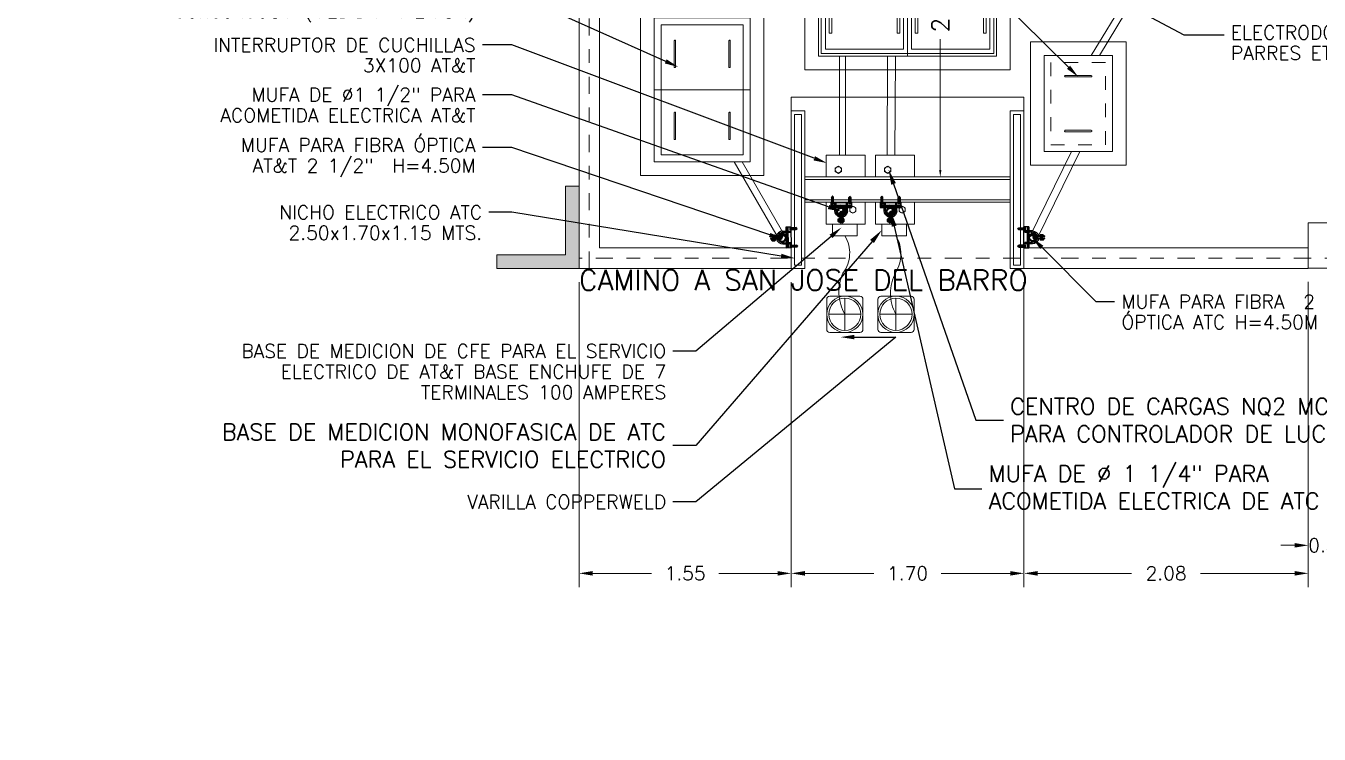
# Model space of a CAD drawing. Header units: millimetres. Extents: x 37 to 259, y 69 to 300.
# Drawn here: x 107.58 to 117.03, y 91.52 to 96.69 of the extents above; entities that cross this region are included whole.
import ezdxf
from ezdxf import colors
from ezdxf.entities.mleader import LeaderData, LeaderLine
from ezdxf.math import Vec2, Vec3

# ---------------------------------------------------------------- set-up
doc = ezdxf.new("R2010")
doc.units = ezdxf.units.MM
for name, pattern in [('DASHDOT', [1, 0.5, -0.25, 0, -0.25]), ('DASHED2', [0.375, 0.25, -0.125]), ('OCULTA1', [0.15, 0.1, -0.05])]:
    doc.linetypes.add(name, pattern=pattern)
doc.layers.get('0').update_dxf_attribs({"lineweight": 0})
doc.layers.get('Defpoints').update_dxf_attribs({"lineweight": 0})
for name, color, linetype, lineweight in [('1', 8, 'Continuous', 0), ('5', 5, 'Continuous', 0), ('8', 8, 'Continuous', 0), ('9', 96, 'Continuous', 0), ('EQUIPOS_nuevo', 170, 'Continuous', 0)]:
    doc.layers.add(name, color=color, linetype=linetype, lineweight=lineweight)
doc.styles.add('ROMANS', font='romans.shx')
doc.styles.add('TEXTOS', font='romans.shx')
doc.dimstyles.new('Cota m', dxfattribs={"dimtxt": 0.2, "dimasz": 0.2, "dimexe": 0.1, "dimexo": 0.1, "dimgap": 0.1, "dimtad": 0, "dimzin": 0, "dimdsep": 46, "dimtxsty": 'TEXTOS', "dimcen": 0.2, "dimclrd": 256, "dimclre": 256, "dimclrt": 256, "dimazin": 0, "dimtfac": 1, "dimtix": 1, "dimtofl": 0, "dimtmove": 0, "dimatfit": 3, "dimfxl": 1, "dimtolj": 1, "dimtzin": 0, "dimlwd": -1, "dimlwe": -1, "dimarcsym": 0})

# ---------------------------------------------------------------- blocks, each defined once
blk = doc.blocks.new('A$C340204DE')
at = {"lineweight": -3}
for points in [[(0.0634, 0.095), (0.0713, 0.0935), (0.0618, 0.0935)], [(0.0634, 0.095), (0.0729, 0.095), (0.0713, 0.0935)], [(0.065, 0.1473), (0.0681, 0.1141), (0.065, 0.1141)], [(0.065, 0.1473), (0.0681, 0.1473), (0.0681, 0.1141)], [(0.0713, 0.0966), (0.0871, 0.095), (0.0681, 0.095)], [(0.0729, 0.0982), (0.084, 0.0966), (0.0713, 0.0966)], [(0.0713, 0.0966), (0.084, 0.0966), (0.0871, 0.095)], [(0.0729, 0.0982), (0.0808, 0.0982), (0.084, 0.0966)], [(0.084, 0.095), (0.095, 0.0919), (0.0871, 0.0919)], [(0.084, 0.095), (0.0919, 0.095), (0.095, 0.0919)], [(0, 0.0016), (0.0253, 0), (0, 0)], [(0, 0.0016), (0.0253, 0.0016), (0.0253, 0)], [(0.0507, 0.0792), (0.0507, 0.076), (0.0475, 0.076)], [(0.0475, 0.076), (0.0507, 0.0745), (0.0475, 0.0745)], [(0.0475, 0.076), (0.0507, 0.076), (0.0507, 0.0745)], [(0.0475, 0.0745), (0.0507, 0.0697), (0.0475, 0.0697)], [(0.0475, 0.0745), (0.0507, 0.0745), (0.0507, 0.0697)], [(0.0475, 0.0697), (0.0507, 0.065), (0.0475, 0.065)], [(0.0475, 0.0697), (0.0507, 0.0697), (0.0507, 0.065)], [(0.0475, 0.065), (0.0507, 0.0602), (0.0475, 0.0602)], [(0.0475, 0.065), (0.0507, 0.065), (0.0507, 0.0602)], [(0.0475, 0.0602), (0.0507, 0.0586), (0.0475, 0.0586)], [(0.0475, 0.0602), (0.0507, 0.0602), (0.0507, 0.0586)], [(0.0475, 0.0586), (0.0523, 0.0554), (0.0507, 0.0554)], [(0.0475, 0.0586), (0.0507, 0.0586), (0.0523, 0.0554)], [(0.0523, 0.084), (0.0539, 0.0824), (0.0507, 0.0824)], [(0.0507, 0.0824), (0.0523, 0.0792), (0.0507, 0.0792)], [(0.0507, 0.0824), (0.0539, 0.0824), (0.0523, 0.0792)], [(0.0507, 0.0792), (0.0523, 0.0792), (0.0507, 0.076)], [(0.0507, 0.0554), (0.0539, 0.0539), (0.0507, 0.0539)], [(0.0507, 0.0554), (0.0523, 0.0554), (0.0539, 0.0539)], [(0.0507, 0.0539), (0.0554, 0.0507), (0.0523, 0.0507)], [(0.0507, 0.0539), (0.0539, 0.0539), (0.0554, 0.0507)], [(0.0539, 0.0855), (0.0554, 0.084), (0.0523, 0.084)], [(0.0523, 0.084), (0.0554, 0.084), (0.0539, 0.0824)], [(0.0523, 0.0507), (0.057, 0.0491), (0.0539, 0.0491)], [(0.0523, 0.0507), (0.0554, 0.0507), (0.057, 0.0491)], [(0.0554, 0.0871), (0.057, 0.0855), (0.0539, 0.0855)], [(0.0539, 0.0855), (0.057, 0.0855), (0.0554, 0.084)], [(0.0539, 0.0491), (0.0586, 0.0459), (0.0554, 0.0459)], [(0.0539, 0.0491), (0.057, 0.0491), (0.0586, 0.0459)], [(0.057, 0.0903), (0.0586, 0.0871), (0.0554, 0.0871)], [(0.0554, 0.0871), (0.0586, 0.0871), (0.057, 0.0855)], [(0.0554, 0.0459), (0.0634, 0.0444), (0.057, 0.0444)], [(0.0554, 0.0459), (0.0586, 0.0459), (0.0634, 0.0444)], [(0.057, 0.0903), (0.0634, 0.0903), (0.0586, 0.0871)], [(0.0618, 0.0935), (0.0634, 0.0903), (0.0586, 0.0903)], [(0.0586, 0.0444), (0.0681, 0.0412), (0.0618, 0.0412)], [(0.0586, 0.0444), (0.0634, 0.0444), (0.0681, 0.0412)], [(0.0618, 0.0935), (0.0681, 0.0935), (0.0634, 0.0903)], [(0.0634, 0.0412), (0.0903, 0.0396), (0.065, 0.0396)], [(0.0634, 0.0412), (0.0903, 0.0412), (0.0903, 0.0396)], [(0.065, 0.0396), (0.0871, 0.038), (0.0681, 0.038)], [(0.065, 0.0396), (0.0903, 0.0396), (0.0871, 0.038)], [(0.0871, 0.0428), (0.0919, 0.0412), (0.084, 0.0412)], [(0.0871, 0.0428), (0.095, 0.0428), (0.0919, 0.0412)], [(0.0887, 0.0919), (0.0966, 0.0903), (0.0919, 0.0903)], [(0.0887, 0.0919), (0.095, 0.0919), (0.0966, 0.0903)], [(0.0919, 0.0459), (0.095, 0.0428), (0.0887, 0.0428)], [(0.0919, 0.0903), (0.0998, 0.0887), (0.095, 0.0887)], [(0.0919, 0.0903), (0.0966, 0.0903), (0.0998, 0.0887)], [(0.0919, 0.0459), (0.0966, 0.0459), (0.095, 0.0428)], [(0.095, 0.0887), (0.0998, 0.0855), (0.0966, 0.0855)], [(0.095, 0.0887), (0.0998, 0.0887), (0.0998, 0.0855)], [(0.0966, 0.0491), (0.0998, 0.0459), (0.095, 0.0459)], [(0.0966, 0.0855), (0.103, 0.084), (0.0982, 0.084)], [(0.0966, 0.0855), (0.0998, 0.0855), (0.103, 0.084)], [(0.0982, 0.0507), (0.0998, 0.0491), (0.0966, 0.0491)], [(0.0966, 0.0491), (0.0998, 0.0491), (0.0998, 0.0459)], [(0.0982, 0.084), (0.1046, 0.0824), (0.0998, 0.0824)], [(0.0982, 0.084), (0.103, 0.084), (0.1046, 0.0824)], [(0.0998, 0.0539), (0.103, 0.0507), (0.0982, 0.0507)], [(0.0982, 0.0507), (0.103, 0.0507), (0.0998, 0.0491)], [(0.0998, 0.0824), (0.1046, 0.0776), (0.1014, 0.0776)], [(0.0998, 0.0824), (0.1046, 0.0824), (0.1046, 0.0776)], [(0.1014, 0.057), (0.1046, 0.0539), (0.0998, 0.0539)], [(0.0998, 0.0539), (0.1046, 0.0539), (0.103, 0.0507)], [(0.1014, 0.057), (0.1046, 0.057), (0.1046, 0.0539)], [(0.103, 0.0776), (0.1077, 0.0729), (0.1046, 0.0729)], [(0.103, 0.0776), (0.1046, 0.0776), (0.1077, 0.0729)], [(0.1046, 0.0618), (0.1046, 0.057), (0.103, 0.057)], [(0.1046, 0.0729), (0.1077, 0.0665), (0.1046, 0.0665)], [(0.1046, 0.0729), (0.1077, 0.0729), (0.1077, 0.0665)], [(0.1046, 0.0665), (0.1077, 0.0618), (0.1046, 0.0618)], [(0.1046, 0.0665), (0.1077, 0.0665), (0.1077, 0.0618)], [(0.1046, 0.0618), (0.1077, 0.0618), (0.1046, 0.057)], [(0.1267, 0.0016), (0.1537, 0), (0.1267, 0)], [(0.1267, 0.0016), (0.1537, 0.0016), (0.1537, 0)]]:
    blk.add_hatch(color=256, dxfattribs=at).paths.add_polyline_path(points)
for p, q in [((0.0713, 0.1521), (0.0681, 0.1521)), ((0.0871, 0.1521), (0.0824, 0.1521))]:
    blk.add_line(p, q)
for points in [[(0.0681, 0.1077), (0.0539, 0.103), (0.0412, 0.0919), (0.0333, 0.0776), (0.0301, 0.0618)], [(0.0713, 0.0982), (0.0586, 0.095), (0.0491, 0.0855), (0.0428, 0.0745), (0.0396, 0.0618)], [(0.1077, 0.0665), (0.1046, 0.0792), (0.0982, 0.0887), (0.0887, 0.095), (0.0776, 0.0982), (0.065, 0.095), (0.0554, 0.0887), (0.0491, 0.0792), (0.0475, 0.0665), (0.0491, 0.0554), (0.0554, 0.0459), (0.065, 0.0396), (0.0776, 0.038), (0.0887, 0.0396), (0.0982, 0.0459), (0.1046, 0.0554), (0.1077, 0.0665)], [(0.1046, 0.0665), (0.103, 0.0776), (0.0966, 0.0855), (0.0871, 0.0919), (0.0776, 0.095), (0.0665, 0.0919), (0.0586, 0.0855), (0.0523, 0.0776), (0.0507, 0.0665), (0.0523, 0.057), (0.0586, 0.0491), (0.0665, 0.0412), (0.0776, 0.0412), (0.0871, 0.0412), (0.0966, 0.0491), (0.103, 0.057), (0.1046, 0.0665)], [(0.057, 0.1426), (0.0554, 0.1394), (0.057, 0.1362)], [(0.0554, 0.1394), (0.0554, 0.122)], [(0.065, 0.1251), (0.057, 0.1251), (0.0554, 0.122), (0.057, 0.1188)], [(0.057, 0.1426), (0.065, 0.1426)], [(0.057, 0.1362), (0.065, 0.1362)], [(0.057, 0.1362), (0.057, 0.1251)], [(0.065, 0.1188), (0.057, 0.1188)], [(0.0681, 0.1141), (0.0681, 0.1473), (0.065, 0.1473), (0.065, 0.1141), (0.0681, 0.1141)], [(0.065, 0.1426), (0.065, 0.1188)], [(0.0681, 0.1077), (0.0681, 0.1521)], [(0.0713, 0.0982), (0.0713, 0.1521)], [(0.0713, 0.1362), (0.0824, 0.1362)], [(0.0713, 0.1315), (0.076, 0.1362)], [(0.0713, 0.1299), (0.0792, 0.1362)], [(0.0713, 0.1267), (0.0824, 0.1362)], [(0.0713, 0.1236), (0.0824, 0.1347)], [(0.0713, 0.1236), (0.0713, 0.1251)], [(0.0713, 0.1236), (0.0824, 0.1236)], [(0.076, 0.1331), (0.076, 0.1347)], [(0.076, 0.1236), (0.0824, 0.1315)], [(0.0776, 0.1236), (0.0824, 0.1283)], [(0.0792, 0.1188), (0.0792, 0.1204)], [(0.1141, 0.0618), (0.1125, 0.0729), (0.1077, 0.0824), (0.1014, 0.0903), (0.0919, 0.0966), (0.0824, 0.0982), (0.0824, 0.1521)], [(0.0871, 0.1077), (0.0871, 0.1521)], [(0.0871, 0.1141), (0.0871, 0.1473), (0.0871, 0.1473), (0.0871, 0.1141), (0.0871, 0.1141)], [(0.1236, 0.0618), (0.1204, 0.0776), (0.1125, 0.0919), (0.1014, 0.103), (0.0871, 0.1077)], [(0.0887, 0.1188), (0.0887, 0.1426), (0.0966, 0.1426)], [(0.0966, 0.1251), (0.0966, 0.1362), (0.0887, 0.1362)], [(0.0966, 0.1251), (0.0887, 0.1251)], [(0.0966, 0.1188), (0.0887, 0.1188)], [(0.0966, 0.1362), (0.0966, 0.1394), (0.0966, 0.1426)], [(0.0966, 0.1394), (0.0966, 0.122), (0.0966, 0.1188)], [(0.0966, 0.122), (0.0966, 0.1251)], [(0, 0.0364), (0.1537, 0.0364)], [(0, 0), (0, 0.0364)], [(0.1537, 0.0349), (0, 0.0349)], [(0.1537, 0.0253), (0, 0.0253)], [(0.1537, 0.0238), (0, 0.0238)], [(0.0253, 0), (0.0253, 0.0016), (0, 0.0016), (0, 0), (0.0253, 0)], [(0, 0), (0.1537, 0)], [(0.0063, 0.0095), (0.0032, 0.0095), (0.0032, 0.0032)], [(0.0222, 0.0032), (0.0032, 0.0032)], [(0.019, 0.0095), (0.0063, 0.0095), (0.0079, 0.0095)], [(0.0063, -0.0364), (0.0063, 0), (0.0079, 0)], [(0.0079, 0.0095), (0.0174, 0.0095), (0.0174, 0.0032)], [(0.0079, 0.0095), (0.0079, 0.0032)], [(0.0079, 0), (0.0079, -0.0333), (0.0095, -0.0364), (0.0127, -0.038), (0.0158, -0.0364), (0.0174, -0.0333), (0.0174, 0)], [(0.0079, 0), (0.0174, -0.0095)], [(0.0095, 0), (0.0174, -0.0079)], [(0.0127, 0), (0.0174, -0.0032)], [(0.0143, 0), (0.0174, -0.0016)], [(0.0222, 0.0095), (0.019, 0.0095), (0.0174, 0.0095)], [(0.0174, 0), (0.019, 0), (0.019, -0.0364)], [(0.0222, 0.0032), (0.0222, 0.0095)], [(0.0301, 0.0618), (0.0301, 0.0364)], [(0.0301, 0.0364), (0.0301, 0.0079), (0.0396, 0.0079)], [(0.0301, 0.0333), (0.0396, 0.0253)], [(0.0396, 0.0333), (0.0301, 0.0333)], [(0.0301, 0.0317), (0.038, 0.0253)], [(0.0301, 0.0285), (0.0349, 0.0253)], [(0.0301, 0.0269), (0.0333, 0.0253)], [(0.0301, 0.0222), (0.0396, 0.0127)], [(0.0301, 0.0206), (0.0396, 0.0111)], [(0.0301, 0.0174), (0.0396, 0.0095)], [(0.0301, 0.0158), (0.0396, 0.0079)], [(0.0301, 0.0127), (0.0364, 0.0079)], [(0.0301, 0.0127), (0.0349, 0.0079)], [(0.0301, 0.0095), (0.0317, 0.0079)], [(0.0317, 0.0238), (0.0396, 0.0143)], [(0.0333, 0.0333), (0.0396, 0.0253)], [(0.0349, 0.0333), (0.0396, 0.0285)], [(0.0349, 0.0238), (0.0396, 0.019)], [(0.0349, 0.0238), (0.0396, 0.0174)], [(0.0364, 0.0333), (0.0396, 0.0301)], [(0.038, 0.0238), (0.0396, 0.0206)], [(0.0396, 0.0618), (0.0396, 0.0364)], [(0.0396, 0.0364), (0.0396, 0.0079)], [(0.0396, 0.0238), (0.0396, 0.0253)], [(0.103, 0.0665), (0.0998, 0.0776), (0.095, 0.0855), (0.0871, 0.0903), (0.0776, 0.0935), (0.0681, 0.0903), (0.0586, 0.0855), (0.0539, 0.0776), (0.0507, 0.0665), (0.0539, 0.057), (0.0586, 0.0491), (0.0681, 0.0444), (0.0776, 0.0412), (0.0871, 0.0444), (0.095, 0.0491), (0.0998, 0.057), (0.103, 0.0665)], [(0.103, 0.0665), (0.0998, 0.0776), (0.095, 0.0855), (0.0871, 0.0903), (0.0776, 0.0935), (0.0681, 0.0903), (0.0586, 0.0855), (0.0539, 0.0776), (0.0507, 0.0665), (0.0539, 0.057), (0.0586, 0.0491), (0.0681, 0.0444), (0.0776, 0.0412), (0.0871, 0.0444), (0.095, 0.0491), (0.0998, 0.057), (0.103, 0.0665)], [(0.0554, 0.084), (0.0554, 0.0855)], [(0.0776, 0.0935), (0.0713, 0.0903), (0.0665, 0.0855), (0.0634, 0.0808), (0.0665, 0.0745), (0.0713, 0.0697), (0.0776, 0.0665)], [(0.0634, 0.0792), (0.0776, 0.0935)], [(0.065, 0.0776), (0.0792, 0.0935)], [(0.065, 0.0824), (0.076, 0.0935)], [(0.065, 0.0745), (0.084, 0.0919)], [(0.065, 0.076), (0.0808, 0.0919)], [(0.065, 0.084), (0.0729, 0.0919)], [(0.0665, 0.0745), (0.084, 0.0919)], [(0.0681, 0.0697), (0.0887, 0.0903)], [(0.0681, 0.0713), (0.0871, 0.0903)], [(0.0681, 0.0729), (0.0855, 0.0903)], [(0.0697, 0.0697), (0.0903, 0.0903)], [(0.0713, 0.0697), (0.0919, 0.0887)], [(0.0729, 0.0681), (0.0919, 0.0871)], [(0.0745, 0.0681), (0.0935, 0.0855)], [(0.076, 0.0665), (0.095, 0.0855)], [(0.0776, 0.0665), (0.0966, 0.0855)], [(0.0776, 0.0412), (0.084, 0.0444), (0.0871, 0.0491), (0.0903, 0.0539), (0.0871, 0.0618), (0.084, 0.0665), (0.0776, 0.0665)], [(0.0792, 0.0665), (0.0966, 0.084)], [(0.0792, 0.0412), (0.0792, 0.0428)], [(0.0808, 0.0665), (0.0966, 0.0824)], [(0.0808, 0.0412), (0.0808, 0.0428)], [(0.084, 0.0665), (0.0982, 0.0824)], [(0.084, 0.0665), (0.0998, 0.0808)], [(0.084, 0.0428), (0.1014, 0.0618)], [(0.0855, 0.065), (0.0998, 0.0792)], [(0.0871, 0.0634), (0.0998, 0.0776)], [(0.0871, 0.0618), (0.0998, 0.076)], [(0.0871, 0.0618), (0.1014, 0.0745)], [(0.0871, 0.0444), (0.0998, 0.057)], [(0.0887, 0.0602), (0.1014, 0.0745)], [(0.0887, 0.0586), (0.103, 0.0713)], [(0.0887, 0.0507), (0.103, 0.0634)], [(0.0903, 0.057), (0.103, 0.0697)], [(0.0903, 0.0554), (0.103, 0.0681)], [(0.0903, 0.0539), (0.103, 0.0665)], [(0.0903, 0.0459), (0.0998, 0.0539)], [(0.0919, 0.0903), (0.0919, 0.0919)], [(0.0998, 0.0871), (0.0998, 0.0887)], [(0.0998, 0.084), (0.0998, 0.0855)], [(0.1141, 0.0618), (0.1141, 0.0364)], [(0.1236, 0.0079), (0.1141, 0.0079), (0.1141, 0.0364)], [(0.1141, 0.0333), (0.1236, 0.0253)], [(0.1236, 0.0333), (0.1141, 0.0333)], [(0.1141, 0.0317), (0.1204, 0.0253)], [(0.1141, 0.0285), (0.1188, 0.0253)], [(0.1141, 0.0269), (0.1156, 0.0253)], [(0.1141, 0.0238), (0.1236, 0.0127)], [(0.1141, 0.0206), (0.1236, 0.0111)], [(0.1141, 0.019), (0.1236, 0.0095)], [(0.1141, 0.0174), (0.122, 0.0079)], [(0.1141, 0.0143), (0.1204, 0.0079)], [(0.1141, 0.0127), (0.1188, 0.0079)], [(0.1141, 0.0095), (0.1156, 0.0079)], [(0.1141, 0.0079), (0.1141, 0.0095)], [(0.1156, 0.0333), (0.1236, 0.0253)], [(0.1156, 0.0238), (0.1236, 0.0158)], [(0.1172, 0.0238), (0.1236, 0.0174)], [(0.1188, 0.0333), (0.1236, 0.0285)], [(0.1204, 0.0333), (0.1236, 0.0301)], [(0.1204, 0.0238), (0.1236, 0.0206)], [(0.122, 0.0238), (0.1236, 0.0222)], [(0.1236, 0.0618), (0.1236, 0.0364)], [(0.1236, 0.0364), (0.1236, 0.0079)], [(0.1537, 0), (0.1537, 0.0016), (0.1267, 0.0016), (0.1267, 0), (0.1537, 0)], [(0.1442, 0.0095), (0.1362, 0.0095), (0.1331, 0.0095), (0.1315, 0.0095)], [(0.1315, 0.0032), (0.1315, 0.0095)], [(0.1489, 0.0032), (0.1315, 0.0032)], [(0.1473, 0.0095), (0.1331, 0.0095)], [(0.1362, 0), (0.1331, 0), (0.1331, -0.0364), (0.1362, -0.0412), (0.1394, -0.0444), (0.1442, -0.0412), (0.1473, -0.0364), (0.1473, 0), (0.1442, 0)], [(0.1362, 0.0095), (0.1362, 0.0032)], [(0.1362, -0.0333), (0.1362, 0)], [(0.1362, 0), (0.1442, -0.0079)], [(0.1394, 0), (0.1442, -0.0048)], [(0.1426, 0), (0.1442, -0.0016)], [(0.1489, 0.0095), (0.1473, 0.0095), (0.1442, 0.0095)], [(0.1442, 0.0095), (0.1442, 0.0032)], [(0.1442, 0), (0.1442, 0.0016)], [(0.1442, 0), (0.1442, -0.0333)], [(0.1489, 0.0032), (0.1489, 0.0095)], [(0.1537, 0.0364), (0.1537, 0)], [(0.0063, -0.0364), (0.0079, -0.0412), (0.0127, -0.0444)], [(0.0079, -0.0032), (0.0174, -0.0127)], [(0.0079, -0.0063), (0.0174, -0.0158)], [(0.0079, -0.0095), (0.0174, -0.019)], [(0.0079, -0.0111), (0.0174, -0.0206)], [(0.0079, -0.0158), (0.0174, -0.0238)], [(0.0079, -0.0174), (0.0174, -0.0253)], [(0.0079, -0.0206), (0.0174, -0.0301)], [(0.0079, -0.0238), (0.0174, -0.0317)], [(0.0079, -0.0269), (0.0174, -0.0349)], [(0.0079, -0.0285), (0.0158, -0.0364)], [(0.0079, -0.0317), (0.0143, -0.038)], [(0.0079, -0.0349), (0.0127, -0.038)], [(0.0143, -0.0444), (0.0127, -0.0444)], [(0.0143, -0.0444), (0.0174, -0.0412), (0.019, -0.0364)], [(0.1362, -0.0016), (0.1442, -0.0111)], [(0.1362, -0.0032), (0.1442, -0.0127)], [(0.1362, -0.0079), (0.1442, -0.0158)], [(0.1362, -0.0095), (0.1442, -0.019)], [(0.1362, -0.0127), (0.1442, -0.0222)], [(0.1362, -0.0158), (0.1442, -0.0238)], [(0.1362, -0.019), (0.1442, -0.0285)], [(0.1362, -0.0206), (0.1442, -0.0301)], [(0.1362, -0.0238), (0.1442, -0.0333)], [(0.1362, -0.0269), (0.1442, -0.0349)], [(0.1362, -0.0301), (0.1426, -0.0364)], [(0.1362, -0.0317), (0.141, -0.038)], [(0.1362, -0.0333), (0.1362, -0.0364), (0.1394, -0.038)], [(0.1394, -0.038), (0.1442, -0.0364), (0.1442, -0.0333)]]:
    blk.add_lwpolyline(points, dxfattribs=at)
blk = doc.blocks.new('A$C4E933145')
for points in [[(0, 0), (0, 1.15), (0.1, 1.15), (0.1, 0)], [(1.7, 0), (1.7, 1.15), (1.6, 1.15), (1.6, 0)], [(0.025, 0.025), (0.025, 1.125), (0.075, 1.125), (0.075, 0.025)], [(1.675, 0.025), (1.675, 1.125), (1.625, 1.125), (1.625, 0.025)], [(1.6, 0.6504), (0.1, 0.6504), (0.1, 0.6679), (1.6, 0.6679)], [(1.6, 0.4829), (0.1, 0.4829), (0.1, 0.5004), (1.6, 0.5004)]]:
    blk.add_lwpolyline(points, close=True)
blk = doc.blocks.new('A$C38E61F51')
at = {"color": 8}
blk.add_line((0, 0.23), (0, -0.23), dxfattribs=at)
at = {"color": 8, "ltscale": 0.1}
blk.add_lwpolyline([(-0.75, 0.35), (0.75, 0.35), (0.75, -0.35), (-0.75, -0.35)], close=True, dxfattribs=at)
at = {"color": 8, "linetype": 'DASHED2', "ltscale": 5}
for points in [[(-0.65, 0.25), (0, 0.25), (0, -0.25), (-0.65, -0.25)], [(0.65, 0.25), (0, 0.25), (0, -0.25), (0.65, -0.25)]]:
    blk.add_lwpolyline(points, close=True, dxfattribs=at)
at = {"color": 8}
for points in [[(-0.63, 0.23), (0.63, 0.23), (0.63, -0.23), (-0.63, -0.23)], [(-0.03, -0.2), (-0.6, -0.2), (-0.6, 0.2), (-0.03, 0.2)], [(0.03, 0.2), (0.6, 0.2), (0.6, -0.2), (0.03, -0.2)], [(-0.5736, -0.0835), (-0.5538, -0.0835), (-0.5538, 0.0835), (-0.5736, 0.0835)], [(-0.0564, -0.0835), (-0.0762, -0.0835), (-0.0762, 0.0835), (-0.0564, 0.0835)], [(0.0564, -0.0835), (0.0762, -0.0835), (0.0762, 0.0835), (0.0564, 0.0835)], [(0.5736, -0.0835), (0.5538, -0.0835), (0.5538, 0.0835), (0.5736, 0.0835)]]:
    blk.add_lwpolyline(points, close=True, dxfattribs=at)
blk = doc.blocks.new('REGISTOS')
for points in [[(-0.625, 0.45), (0.625, 0.45), (0.625, -0.45), (-0.625, -0.45)], [(-0.525, 0.35), (0, 0.35), (0, -0.35), (-0.525, -0.35)], [(0.525, 0.35), (0, 0.35), (0, -0.35), (0.525, -0.35)]]:
    blk.add_lwpolyline(points, close=True)
at = {"linetype": 'OCULTA1', "ltscale": 10}
for points in [[(-0.475, 0.3), (0, 0.3), (0, -0.3), (-0.475, -0.3)], [(0.475, 0.3), (0, 0.3), (0, -0.3), (0.475, -0.3)]]:
    blk.add_lwpolyline(points, close=True, dxfattribs=at)
for points in [[(-0.3575, 0.205), (-0.1675, 0.205, -0.414214), (-0.1625, 0.2), (-0.1625, 0.2, -0.414214), (-0.1675, 0.195), (-0.3575, 0.195, -0.414214), (-0.3625, 0.2), (-0.3625, 0.2, -0.414214)], [(0.3575, 0.205), (0.1675, 0.205, 0.414214), (0.1625, 0.2), (0.1625, 0.2, 0.414214), (0.1675, 0.195), (0.3575, 0.195, 0.414214), (0.3625, 0.2), (0.3625, 0.2, 0.414214)], [(-0.3575, -0.205), (-0.1675, -0.205, 0.414214), (-0.1625, -0.2), (-0.1625, -0.2, 0.414214), (-0.1675, -0.195), (-0.3575, -0.195, 0.414214), (-0.3625, -0.2), (-0.3625, -0.2, 0.414214)], [(0.3575, -0.205), (0.1675, -0.205, -0.414214), (0.1625, -0.2), (0.1625, -0.2, -0.414214), (0.1675, -0.195), (0.3575, -0.195, -0.414214), (0.3625, -0.2), (0.3625, -0.2, -0.414214)]]:
    blk.add_lwpolyline(points, format="xyb", close=True)
blk = doc.blocks.new('A$C1DC40DC6')
for points in [[(-0.45, 0.35), (0.45, 0.35), (0.45, -0.35), (-0.45, -0.35)], [(-0.35, 0.25), (0.35, 0.25), (0.35, -0.25), (-0.35, -0.25)]]:
    blk.add_lwpolyline(points, close=True)
at = {"linetype": 'OCULTA1'}
blk.add_lwpolyline([(-0.3, 0.2), (0.3, 0.2), (0.3, -0.2), (-0.3, -0.2)], close=True, dxfattribs=at)
for points in [[(-0.205, 0.095), (-0.205, -0.095, 1), (-0.195, -0.095), (-0.195, 0.095, 1), (-0.205, 0.095, -1)], [(0.205, 0.095), (0.205, -0.095, -1), (0.195, -0.095), (0.195, 0.095, -1), (0.205, 0.095, 1)]]:
    blk.add_lwpolyline(points, format="xyb")
blk = doc.blocks.new('A$C245806CF')
for p, q in [((-0.0498, -0.0498), (0.0498, 0.0498)), ((0.0498, -0.0498), (-0.0498, 0.0498))]:
    blk.add_line(p, q)
for radius in [0.0794, 0.0704]:
    blk.add_circle((0, 0), radius)
blk = doc.blocks.new('VCW')
at = {"layer": 'EQUIPOS_nuevo'}
blk.add_lwpolyline([(0.11, -0.1323), (-0.11, -0.1323, -0.414214), (-0.1323, -0.11), (-0.1323, 0.11, -0.414214), (-0.11, 0.1323), (0.11, 0.1323, -0.414214), (0.1323, 0.11), (0.1323, -0.11, -0.414214)], format="xyb", close=True, dxfattribs=at)
at = {"layer": 'EQUIPOS_nuevo', "xscale": -1.66666666666663, "yscale": 1.66666666666663, "zscale": 1.66666666666663, "rotation": 44.99999999986866}
blk.add_blockref('A$C245806CF', (0, 0), dxfattribs=at)
blk = doc.blocks.new('*D53')
at = {"layer": '8', "ltscale": 0.1, "transparency": 16777216}
for p, q in [((111.6183, 94.8235), (111.6183, 92.5982)), ((113.1683, 94.8235), (113.1683, 92.5982)), ((111.7183, 92.6982), (112.1481, 92.6982)), ((113.0683, 92.6982), (112.6385, 92.6982))]:
    blk.add_line(p, q, dxfattribs=at)
for points in [[(111.7183, 92.7148), (111.7183, 92.6815), (111.6183, 92.6982)], [(113.0683, 92.7148), (113.0683, 92.6815), (113.1683, 92.6982)]]:
    blk.add_solid(points, dxfattribs=at)
at = {"layer": 'Defpoints', "color": 0, "ltscale": 0.1, "transparency": 16777216}
for p in [(111.6183, 94.9235), (113.1683, 94.9235), (113.1683, 92.6982)]:
    blk.add_point(p, dxfattribs=at)
at = {"layer": '8', "ltscale": 0.1, "transparency": 16777216, "insert": (112.3933, 92.6982), "char_height": 0.1, "attachment_point": 5, "style": 'TEXTOS'}
blk.add_mtext('\\A1;1.55', dxfattribs=at)
blk = doc.blocks.new('*D54')
at = {"layer": '8', "ltscale": 0.1, "transparency": 16777216}
for p, q in [((113.1683, 94.8235), (113.1683, 92.5982)), ((114.8683, 94.8235), (114.8683, 92.5982)), ((113.2683, 92.6982), (113.7731, 92.6982)), ((114.7683, 92.6982), (114.2635, 92.6982))]:
    blk.add_line(p, q, dxfattribs=at)
for points in [[(113.2683, 92.7148), (113.2683, 92.6815), (113.1683, 92.6982)], [(114.7683, 92.7148), (114.7683, 92.6815), (114.8683, 92.6982)]]:
    blk.add_solid(points, dxfattribs=at)
at = {"layer": 'Defpoints', "color": 0, "ltscale": 0.1, "transparency": 16777216}
for p in [(113.1683, 94.9235), (114.8683, 94.9235), (114.8683, 92.6982)]:
    blk.add_point(p, dxfattribs=at)
at = {"layer": '8', "ltscale": 0.1, "transparency": 16777216, "insert": (114.0183, 92.6982), "char_height": 0.1, "attachment_point": 5, "style": 'TEXTOS'}
blk.add_mtext('\\A1;1.70', dxfattribs=at)
blk = doc.blocks.new('*D55')
at = {"layer": '8', "ltscale": 0.1, "transparency": 16777216}
for p, q in [((114.8683, 94.8235), (114.8683, 92.5982)), ((116.9461, 94.8248), (116.9461, 92.5982)), ((114.9683, 92.6982), (115.6548, 92.6982)), ((116.8461, 92.6982), (116.1596, 92.6982))]:
    blk.add_line(p, q, dxfattribs=at)
for points in [[(114.9683, 92.7148), (114.9683, 92.6815), (114.8683, 92.6982)], [(116.8461, 92.7148), (116.8461, 92.6815), (116.9461, 92.6982)]]:
    blk.add_solid(points, dxfattribs=at)
at = {"layer": 'Defpoints', "color": 0, "ltscale": 0.1, "transparency": 16777216}
for p in [(114.8683, 94.9235), (116.9461, 94.9248), (116.9461, 92.6982)]:
    blk.add_point(p, dxfattribs=at)
at = {"layer": '8', "ltscale": 0.1, "transparency": 16777216, "insert": (115.9072, 92.6982), "char_height": 0.1, "attachment_point": 5, "style": 'TEXTOS'}
blk.add_mtext('\\A1;2.08', dxfattribs=at)
blk = doc.blocks.new('*D51')
at = {"layer": '8', "ltscale": 0.1, "transparency": 16777216}
for p, q in [((116.9461, 94.8248), (116.9461, 92.8028)), ((117.245, 94.8247), (117.245, 92.8028)), ((116.8461, 92.9028), (116.7461, 92.9028)), ((117.345, 92.9028), (117.445, 92.9028))]:
    blk.add_line(p, q, dxfattribs=at)
for points in [[(116.8461, 92.9195), (116.8461, 92.8862), (116.9461, 92.9028)], [(117.345, 92.9195), (117.345, 92.8862), (117.245, 92.9028)]]:
    blk.add_solid(points, dxfattribs=at)
at = {"layer": 'Defpoints', "color": 0, "ltscale": 0.1, "transparency": 16777216}
for p in [(116.9461, 94.9248), (117.245, 94.9247), (116.9461, 92.9028)]:
    blk.add_point(p, dxfattribs=at)
at = {"layer": '8', "ltscale": 0.1, "transparency": 16777216, "insert": (117.0956, 92.9028), "char_height": 0.1, "attachment_point": 5, "style": 'TEXTOS'}
blk.add_mtext('\\A1;0.30', dxfattribs=at)
blk = doc.blocks.new('*D69')
at = {"layer": '8', "ltscale": 0.1, "transparency": 16777216}
for p, q in [((114.1882, 98.0766), (114.3073, 98.0766)), ((114.2573, 98.0266), (114.2573, 97.0715)), ((114.2573, 95.6414), (114.2573, 96.5965)), ((114.1915, 95.5914), (114.3073, 95.5914))]:
    blk.add_line(p, q, dxfattribs=at)
for points in [[(114.249, 98.0266), (114.2657, 98.0266), (114.2573, 98.0766)], [(114.249, 95.6414), (114.2657, 95.6414), (114.2573, 95.5914)]]:
    blk.add_solid(points, dxfattribs=at)
at = {"layer": 'Defpoints', "color": 0, "ltscale": 0.1, "transparency": 16777216}
for p in [(114.1382, 98.0766), (114.1415, 95.5914), (114.2573, 95.5914)]:
    blk.add_point(p, dxfattribs=at)
at = {"layer": '8', "ltscale": 0.1, "transparency": 16777216, "insert": (114.2573, 96.834), "char_height": 0.125, "attachment_point": 5, "rotation": 90, "style": 'TEXTOS'}
blk.add_mtext('\\A1;2.49', dxfattribs=at)

msp = doc.modelspace()

# ---------------------------------------------------------------- hatches: boundary and pattern name
at = {"layer": '8'}
h = msp.add_hatch(color=256, dxfattribs=at)
h.dxf.hatch_style = 1
h.paths.add_polyline_path([(111.0183, 95.0235), (111.5183, 95.0235), (111.5183, 95.5235), (111.6183, 95.5235), (111.6183, 94.9235), (111.0183, 94.9235)])

# ---------------------------------------------------------------- linework, layer by layer
at = {"linetype": 'DASHED2', "ltscale": 5}
for p, q in [((113.8723, 96.4735), (113.8692, 95.7509)), ((113.9293, 96.4735), (113.9262, 95.7509))]:
    msp.add_line(p, q, dxfattribs=at)
for p, q in [((113.4238, 95.2461), (113.4238, 95.406)), ((113.708, 95.406), (113.708, 95.2461)), ((113.7841, 95.2461), (113.7841, 95.406)), ((114.0683, 95.406), (114.0683, 95.2461)), ((114.0683, 95.2461), (113.7841, 95.2461))]:
    msp.add_line(p, q)
for points in [[(114.0683, 95.591), (114.0683, 95.7509), (113.7841, 95.7509), (113.7841, 95.591)], [(113.8305, 95.2461), (113.8305, 95.1615), (114.0103, 95.1615), (114.0103, 95.2461)]]:
    msp.add_lwpolyline(points)
for points in [[(113.8961, 95.6568), (113.8735, 95.6699), (113.8509, 95.6568), (113.8509, 95.6307), (113.8735, 95.6177), (113.8961, 95.6307)], [(113.9563, 95.3402), (113.9789, 95.3271), (114.0015, 95.3402), (114.0015, 95.3663), (113.9789, 95.3793), (113.9563, 95.3663)]]:
    msp.add_lwpolyline(points, close=True)
msp.add_lwpolyline([(113.9337, 94.5891, -0.263165), (113.9319, 94.8937, 0.275274), (113.9337, 95.1615)], format="xyb", dxfattribs=at)
for centre, radius in [((113.8735, 95.6438), 0.0226), ((113.8885, 95.3446), 0.0423)]:
    msp.add_circle(centre, radius)
at = {"layer": '1', "linetype": 'DASHED2', "ltscale": 5}
for p, q in [((113.5219, 96.4735), (113.5219, 95.7509)), ((113.5659, 96.4735), (113.5659, 95.7509))]:
    msp.add_line(p, q, dxfattribs=at)
at = {"layer": '5', "linetype": 'DASHED2', "ltscale": 5}
for p, q in [((113.082, 95.1295), (112.7516, 95.7018)), ((113.1312, 95.1456), (112.81, 95.7018))]:
    msp.add_line(p, q, dxfattribs=at)
at = {"layer": '5'}
msp.add_line((113.708, 95.2461), (113.4238, 95.2461), dxfattribs=at)
for points in [[(113.708, 95.591), (113.708, 95.7509), (113.4238, 95.7509), (113.4238, 95.591)], [(113.4702, 95.2461), (113.4702, 95.1615), (113.65, 95.1615), (113.65, 95.2461)]]:
    msp.add_lwpolyline(points, dxfattribs=at)
for points in [[(113.5358, 95.6568), (113.5132, 95.6699), (113.4906, 95.6568), (113.4906, 95.6307), (113.5132, 95.6177), (113.5358, 95.6307)], [(113.596, 95.3402), (113.6186, 95.3271), (113.6412, 95.3402), (113.6412, 95.3663), (113.6186, 95.3793), (113.596, 95.3663)]]:
    msp.add_lwpolyline(points, close=True, dxfattribs=at)
at = {"layer": '5', "linetype": 'DASHED2', "ltscale": 5}
msp.add_lwpolyline([(113.5601, 94.5891, -0.240363), (113.5466, 94.8899, 0.309315), (113.5601, 95.1615)], format="xyb", dxfattribs=at)
at = {"layer": '5'}
for centre, radius in [((113.5132, 95.6438), 0.0226), ((113.5282, 95.3445), 0.0423), ((113.6186, 95.3532), 0.0226), ((113.9789, 95.3532), 0.0226)]:
    msp.add_circle(centre, radius, dxfattribs=at)
at = {"layer": '8', "linetype": 'DASHDOT', "ltscale": 0.25}
for p, q in [((111.6933, 94.9235), (111.6933, 105.8485)), ((122.916, 94.9985), (111.6183, 94.9985))]:
    msp.add_line(p, q, dxfattribs=at)
at = {"layer": '8', "ltscale": 0.1}
for p, q in [((111.6183, 94.9235), (111.6183, 104.9235)), ((111.7683, 95.0735), (111.7683, 104.7735)), ((112.1683, 95.0735), (111.7683, 95.0735)), ((111.7683, 95.0735), (113.1683, 95.0735)), ((116.9461, 95.0735), (114.8683, 95.0735)), ((113.1683, 94.9235), (111.6183, 94.9235)), ((114.8683, 94.9235), (114.7683, 94.9235)), ((116.9461, 94.9235), (114.8683, 94.9235))]:
    msp.add_line(p, q, dxfattribs=at)
at = {"layer": '8', "linetype": 'DASHED2', "ltscale": 10}
for p, q in [((114.8683, 96.1735), (113.1683, 96.1735)), ((113.1683, 96.0735), (113.1683, 96.1735)), ((114.8683, 96.0735), (114.8683, 96.1735))]:
    msp.add_line(p, q, dxfattribs=at)
at = {"layer": '8'}
msp.add_lwpolyline([(111.0183, 95.0235), (111.5183, 95.0235), (111.5183, 95.5235), (111.6183, 95.5235), (111.6183, 94.9235), (111.0183, 94.9235)], close=True, dxfattribs=at)
at = {"layer": '8', "ltscale": 0.1}
msp.add_lwpolyline([(117.146, 95.2571), (116.9461, 95.2571), (116.9461, 94.9248), (117.245, 94.9247), (117.2471, 95.1247), (117.146, 95.1248), (117.146, 95.2571)], dxfattribs=at)
at = {"layer": '9', "linetype": 'Continuous', "ltscale": 5}
for p, q in [((115.3595, 96.4769), (116.9254, 99.0616)), ((115.4199, 96.4769), (116.9546, 99.0111))]:
    msp.add_line(p, q, dxfattribs=at)
at = {"layer": '9', "linetype": 'DASHED2', "ltscale": 5}
for p, q in [((114.9064, 95.1469), (115.216, 95.7769)), ((114.9665, 95.1464), (115.2758, 95.7769))]:
    msp.add_line(p, q, dxfattribs=at)

# ---------------------------------------------------------------- block references
at = {"ltscale": 0.1}
msp.add_blockref('A$C38E61F51', (114.0183, 96.7235), dxfattribs=at)
at = {"xscale": -1, "rotation": 180}
msp.add_blockref('A$C340204DE', (113.8172, 95.406), dxfattribs=at)
at = {"rotation": 270}
msp.add_blockref('VCW', (113.9337, 94.5891), dxfattribs=at)
at = {"layer": '5'}
for name, p, rotation in [('REGISTOS', (112.5183, 96.2268), 90), ('A$C340204DE', (113.1707, 95.0735), 91.18131442928026), ('VCW', (113.5601, 94.5891), 270)]:
    msp.add_blockref(name, p, dxfattribs=dict(at, rotation=rotation))
at = {"layer": '5', "xscale": -1, "rotation": 180}
msp.add_blockref('A$C340204DE', (113.4569, 95.406), dxfattribs=at)
at = {"layer": '8', "ltscale": 0.1}
msp.add_blockref('A$C4E933145', (113.1683, 94.9235), dxfattribs=at)
at = {"layer": '9', "xscale": -1}
for name, p, rotation in [('A$C1DC40DC6', (115.2654, 96.1269), 90), ('A$C340204DE', (114.8683, 95.0735), 270.0000000000463)]:
    msp.add_blockref(name, p, dxfattribs=dict(at, rotation=rotation))

# ---------------------------------------------------------------- texts
at = {"layer": '8', "insert": (111.6183, 94.839), "char_height": 0.15, "attachment_point": 4, "style": 'ROMANS'}
msp.add_mtext('CAMINO A SAN JOSE DEL BARRO', dxfattribs=at)

# ---------------------------------------------------------------- dimensions: what is measured, and where the dimension line sits
at = {"layer": '8', "ltscale": 0.1}
dim = msp.add_linear_dim(base=(114.2573, 95.5914), p1=(114.1382, 98.0766), p2=(114.1415, 95.5914), angle=90, dimstyle='Cota m', override={"dimscale": 0.5, "dimtxt": 0.25, "dimasz": 0.1}, dxfattribs=at)
dim.commit()
dim.dimension.update_dxf_attribs({"geometry": '*D69', "text_midpoint": (114.2573, 96.834)})
for base, p1, p2, picture, middle in [((113.1683, 92.6982), (111.6183, 94.9235), (113.1683, 94.9235), '*D53', (112.3933, 92.6982)), ((114.8683, 92.6982), (113.1683, 94.9235), (114.8683, 94.9235), '*D54', (114.0183, 92.6982)), ((116.9461, 92.6982), (114.8683, 94.9235), (116.9461, 94.9248), '*D55', (115.9072, 92.6982)), ((116.9461, 92.9028), (117.245, 94.9247), (116.9461, 94.9248), '*D51', (117.0956, 92.9028))]:
    dim = msp.add_linear_dim(base=base, p1=p1, p2=p2, dimstyle='Cota m', override={"dimtxt": 0.1, "dimasz": 0.1}, dxfattribs=at)
    dim.commit()
    dim.dimension.update_dxf_attribs({"geometry": picture, "text_midpoint": middle})

# ---------------------------------------------------------------- leaders
ml = msp.add_multileader_mtext('Standard')
ml.set_content('CENTRO DE CARGAS NQ2 MCA. SQURE \\PPARA CONTROLADOR DE LUCES ATC', color=256, style='ROMANS')
ml.set_leader_properties()
ml.build(insert=Vec2(0, 0))
ml.multileader.update_dxf_attribs({"text_left_attachment_type": 2, "text_right_attachment_type": 2, "dogleg_length": 0.2, "arrow_head_size": 0.11})
ctx = ml.context
ctx.base_point, ctx.char_height, ctx.arrow_head_size, ctx.landing_gap_size, ctx.plane_origin = Vec3(114.718, 93.8167), 0.12, 0.11, 0.05, Vec3(126.9838, 100.1094)
ctx.left_attachment, ctx.right_attachment = 2, 2
notes = []
notes.append((ctx, [(1, (1, 1, 0), (114.518, 93.8167), (1, 0), 0.2, [(0, [(113.8799, 95.6444)], 0, [])])]))
ctx.mtext.insert, ctx.mtext.flow_direction = Vec3(114.768, 93.9767), 5
ml = msp.add_multileader_mtext('Standard')
ml.set_content('MUFA DE %%C 1 1/4" PARA \\PACOMETIDA ELECTRICA DE ATC ', color=256, style='ROMANS')
ml.set_leader_properties()
ml.build(insert=Vec2(0, 0))
ml.multileader.update_dxf_attribs({"text_left_attachment_type": 2, "text_right_attachment_type": 2, "dogleg_length": 0.2, "arrow_head_size": 0.11})
ctx = ml.context
ctx.base_point, ctx.char_height, ctx.arrow_head_size, ctx.landing_gap_size, ctx.plane_origin = Vec3(114.5611, 93.3144), 0.12, 0.11, 0.05, Vec3(127.8916, 97.7384)
ctx.left_attachment, ctx.right_attachment = 2, 2
notes.append((ctx, [(1, (1, 1, 0), (114.3611, 93.3144), (1, 0), 0.2, [(0, [(113.8958, 95.3393)], 0, [])])]))
ctx.mtext.insert, ctx.mtext.flow_direction = Vec3(114.6111, 93.4858), 5
ml = msp.add_multileader_mtext('Standard')
ml.set_content('BASE DE MEDICION MONOFASICA DE ATC PARA EL SERVICIO ELECTRICO', color=256, style='ROMANS')
ml.set_leader_properties()
ml.build(insert=Vec2(0, 0))
ml.multileader.update_dxf_attribs({"text_left_attachment_type": 2, "text_right_attachment_type": 2, "dogleg_length": 0.2, "arrow_head_size": 0.11})
ctx = ml.context
ctx.base_point, ctx.char_height, ctx.arrow_head_size, ctx.landing_gap_size, ctx.plane_origin = Vec3(108.9243, 93.6303), 0.12, 0.11, 0.05, Vec3(107.4741, 96.7446)
ctx.left_attachment, ctx.right_attachment, ctx.text_align_type = 2, 2, 2
notes.append((ctx, [(1, (1, 1, 0), (112.4705, 93.6303), (-1, 0), 0.1662, [(0, [(113.8305, 95.2038)], 0, [])])]))
ctx.mtext.insert, ctx.mtext.width, ctx.mtext.defined_height, ctx.mtext.alignment, ctx.mtext.flow_direction = Vec3(112.2543, 93.7903), 3.62482, 0.1736, 3, 5
at = {"layer": '5', "ltscale": 0.1}
ml = msp.add_multileader_mtext('Standard', dxfattribs=at)
ml.set_content('\\A1;REGISTRO PARA FIBRA ÓPTICA AT&T 90X60X90CM (MEDIDA INTERIOR)', color=256, style='TEXTOS')
ml.set_leader_properties()
ml.build(insert=Vec2(0, 0))
ml.multileader.update_dxf_attribs({"dogleg_length": 0.2, "arrow_head_size": 0.1})
ctx = ml.context
ctx.base_point, ctx.char_height, ctx.arrow_head_size, ctx.landing_gap_size, ctx.plane_origin = Vec3(108.0886, 96.9375), 0.1, 0.1, 0.05, Vec3(114.3893, 94.8248)
ctx.text_align_type = 2
notes.append((ctx, [(1, (1, 1, 0), (111.1266, 96.9375), (-1, 0), 0.2143, [(0, [(112.3431, 96.3943)], 0, [])])]))
ctx.mtext.insert, ctx.mtext.width, ctx.mtext.alignment, ctx.mtext.line_spacing_factor, ctx.mtext.flow_direction = Vec3(110.8624, 97.0041), 3.029571, 3, 0.9, 5
ml = msp.add_multileader_mtext('Standard', dxfattribs=at)
ml.set_content('\\A1;INTERRUPTOR DE CUCHILLAS \\P3X100 AT&T', color=256, style='TEXTOS')
ml.set_leader_properties()
ml.build(insert=Vec2(0, 0))
ml.multileader.update_dxf_attribs({"dogleg_length": 0.2, "arrow_head_size": 0.1})
ctx = ml.context
ctx.base_point, ctx.char_height, ctx.arrow_head_size, ctx.landing_gap_size, ctx.plane_origin = Vec3(108.6695, 96.5554), 0.1, 0.1, 0.05, Vec3(111.8563, 93.4767)
ctx.text_align_type = 2
notes.append((ctx, [(0, (1, 1, 0), (111.1266, 96.5554), (-1, 0), 0.2143, [(0, [(113.4302, 95.6925)], 0, [])])]))
ctx.mtext.insert, ctx.mtext.alignment, ctx.mtext.line_spacing_factor, ctx.mtext.flow_direction = Vec3(110.8624, 96.6054), 3, 0.9, 5
ml = msp.add_multileader_mtext('Standard', dxfattribs=at)
ml.set_content('MUFA DE %%C1 1/2" PARA ACOMETIDA ELECTRICA AT&T', color=256, style='TEXTOS')
ml.set_leader_properties()
ml.build(insert=Vec2(0, 0))
ml.multileader.update_dxf_attribs({"dogleg_length": 0.1, "arrow_head_size": 0.1})
ctx = ml.context
ctx.base_point, ctx.char_height, ctx.arrow_head_size, ctx.landing_gap_size, ctx.plane_origin = Vec3(108.7028, 96.1916), 0.1, 0.1, 0.05, Vec3(117.7032, 105.4587)
ctx.text_align_type = 2
notes.append((ctx, [(0, (1, 1, 0), (111.1266, 96.1916), (-1, 0), 0.2143, [(0, [(113.5355, 95.3393)], 0, [])])]))
ctx.mtext.insert, ctx.mtext.width, ctx.mtext.defined_height, ctx.mtext.alignment, ctx.mtext.line_spacing_factor, ctx.mtext.flow_direction = Vec3(110.8624, 96.2416), 2.449253, 0.05, 3, 0.9, 5
ml = msp.add_multileader_mtext('Standard', dxfattribs=at)
ml.set_content('MUFA PARA FIBRA ÓPTICA \\PAT&T 2 1/2"  H=4.50M', color=256, style='TEXTOS')
ml.set_leader_properties()
ml.build(insert=Vec2(0, 0))
ml.multileader.update_dxf_attribs({"dogleg_length": 0.2, "arrow_head_size": 0.1})
ctx = ml.context
ctx.base_point, ctx.char_height, ctx.arrow_head_size, ctx.landing_gap_size, ctx.plane_origin = Vec3(108.8648, 95.8076), 0.1, 0.1, 0.05, Vec3(113.84, 93.206)
ctx.text_align_type = 2
notes.append((ctx, [(1, (1, 1, 0), (111.1266, 95.8076), (-1, 0), 0.2143, [(0, [(113.1058, 95.1361)], 0, [])])]))
ctx.mtext.insert, ctx.mtext.alignment, ctx.mtext.line_spacing_factor, ctx.mtext.flow_direction = Vec3(110.8624, 95.8743), 3, 0.9, 5
ml = msp.add_multileader_mtext('Standard', dxfattribs=at)
ml.set_content('\\pxt1;BASE DE MEDICION DE CFE PARA EL SERVICIO ELECTRICO DE AT&T BASE ENCHUFE DE 7 TERMINALES 100 AMPERES', color=256, style='TEXTOS')
ml.set_leader_properties()
ml.build(insert=Vec2(0, 0))
ml.multileader.update_dxf_attribs({"dogleg_length": 0.2, "arrow_head_size": 0.1})
ctx = ml.context
ctx.base_point, ctx.char_height, ctx.arrow_head_size, ctx.landing_gap_size, ctx.plane_origin = Vec3(108.6234, 94.3204), 0.1, 0.1, 0.05, Vec3(111.0867, 93.2716)
ctx.text_align_type = 2
notes.append((ctx, [(0, (1, 1, 0), (112.4705, 94.3204), (-1, 0), 0.1662, [(0, [(113.5358, 95.2227)], 0, [])])]))
ctx.mtext.insert, ctx.mtext.width, ctx.mtext.alignment, ctx.mtext.line_spacing_factor, ctx.mtext.flow_direction = Vec3(112.2543, 94.3704), 3.655429, 3, 0.9, 5
ml = msp.add_multileader_mtext('Standard', dxfattribs=at)
ml.set_content('\\A1;VARILLA COPPERWELD', color=256, style='TEXTOS')
ml.set_leader_properties()
ml.build(insert=Vec2(0, 0))
ml.multileader.update_dxf_attribs({"dogleg_length": 0.2, "arrow_head_size": 0.1})
ctx = ml.context
ctx.base_point, ctx.char_height, ctx.arrow_head_size, ctx.landing_gap_size, ctx.plane_origin = Vec3(110.5853, 93.2202), 0.1, 0.1, 0.05, Vec3(114.3835, 92.0994)
ctx.text_align_type = 2
notes.append((ctx, [(1, (1, 1, 0), (112.4705, 93.2202), (-1, 0), 0.1662, [(1, [(113.5294, 94.4226), (113.9337, 94.4226)], 0, [])])]))
ctx.mtext.insert, ctx.mtext.alignment, ctx.mtext.line_spacing_factor, ctx.mtext.flow_direction = Vec3(112.2543, 93.2702), 3, 0.9, 5
at = {"layer": '8'}
ml = msp.add_multileader_mtext('Standard', dxfattribs=at)
ml.set_content('\\A1;ELECTRODO QUÍMICO\\PPARRES ET INOX 7/16', color=256, style='TEXTOS')
ml.set_leader_properties()
ml.build(insert=Vec2(0, 0))
ml.multileader.update_dxf_attribs({"dogleg_length": 0.2, "arrow_head_size": 0.1})
ctx = ml.context
ctx.base_point, ctx.char_height, ctx.arrow_head_size, ctx.landing_gap_size, ctx.plane_origin = Vec3(116.33, 96.6294), 0.1, 0.1, 0.05, Vec3(113.7324, 100.8772)
notes.append((ctx, [(1, (1, 1, 0), (116.0359, 96.6294), (1, 0), 0.2942, [(0, [(115.338, 97.0002)], 0, [])])]))
ctx.mtext.insert, ctx.mtext.line_spacing_factor, ctx.mtext.flow_direction = Vec3(116.38, 96.696), 0.9, 5
ml = msp.add_multileader_mtext('Standard', dxfattribs=at)
ml.set_content('\\A1;NICHO ELECTRICO ATC\\P2.50x1.70x1.15 MTS.', color=256, style='TEXTOS')
ml.set_leader_properties()
ml.build(insert=Vec2(0, 0))
ml.multileader.update_dxf_attribs({"dogleg_length": 0.2, "arrow_head_size": 0.1})
ctx = ml.context
ctx.base_point, ctx.char_height, ctx.arrow_head_size, ctx.landing_gap_size, ctx.plane_origin = Vec3(109.1986, 95.3336), 0.1, 0.1, 0.05, Vec3(117.0484, 90.6913)
ctx.text_align_type = 2
notes.append((ctx, [(1, (1, 1, 0), (111.1266, 95.3336), (-1, 0), 0.1662, [(0, [(113.1933, 94.9985)], 0, [])])]))
ctx.mtext.insert, ctx.mtext.width, ctx.mtext.alignment, ctx.mtext.line_spacing_factor, ctx.mtext.flow_direction = Vec3(110.9105, 95.3836), 3.33343, 3, 0.9, 5
at = {"layer": '9'}
ml = msp.add_multileader_mtext('Standard', dxfattribs=at)
ml.set_content('REGISTRO DE FIBRA ÓPTICA ATC 60X40X70CM \\P(MEDIDA INTERIOR)', color=256, style='TEXTOS')
ml.set_leader_properties()
ml.build(insert=Vec2(0, 0))
ml.multileader.update_dxf_attribs({"dogleg_length": 0.1, "arrow_head_size": 0.1})
ctx = ml.context
ctx.base_point, ctx.char_height, ctx.arrow_head_size, ctx.landing_gap_size, ctx.plane_origin = Vec3(108.6515, 100.4076), 0.1, 0.1, 0.05, Vec3(122.3809, 93.8115)
ctx.text_align_type = 2
notes.append((ctx, [(1, (1, 1, 0), (111.1266, 100.4076), (-1, 0), 0.2942, [(0, [(115.2654, 96.3219)], 0, [])])]))
ctx.mtext.insert, ctx.mtext.width, ctx.mtext.defined_height, ctx.mtext.alignment, ctx.mtext.line_spacing_factor, ctx.mtext.flow_direction = Vec3(110.7825, 100.4743), 2.301654, 0.537, 3, 0.9, 5
ml = msp.add_multileader_mtext('Standard', dxfattribs=at)
ml.set_content('MUFA PARA FIBRA  2 1/2" ÓPTICA ATC H=4.50M', color=256, style='TEXTOS')
ml.set_leader_properties()
ml.build(insert=Vec2(0, 0))
ml.multileader.update_dxf_attribs({"dogleg_length": 0.1, "arrow_head_size": 0.1})
ctx = ml.context
ctx.base_point, ctx.char_height, ctx.arrow_head_size, ctx.landing_gap_size, ctx.plane_origin = Vec3(115.5306, 94.6817), 0.1, 0.1, 0.05, Vec3(112.3785, 95.6428)
notes.append((ctx, [(1, (1, 1, 0), (115.3943, 94.6817), (1, 0), 0.1363, [(0, [(114.9277, 95.1487)], 0, [])])]))
ctx.mtext.insert, ctx.mtext.width, ctx.mtext.defined_height, ctx.mtext.line_spacing_factor, ctx.mtext.flow_direction = Vec3(115.5806, 94.7317), 2.120048, 0.4422, 0.9, 5
for ctx, leaders in notes:
    for number, flags, end, landing, length, lines in leaders:
        leader = LeaderData()
        leader.index, (leader.has_last_leader_line, leader.has_dogleg_vector, leader.attachment_direction) = number, flags
        leader.last_leader_point, leader.dogleg_vector, leader.dogleg_length = Vec3(end), Vec3(landing), length
        for number, points, colour, breaks in lines:
            line = LeaderLine()
            line.index, line.vertices, line.color, line.breaks = number, Vec3.list(points), colors.encode_raw_color(colour), breaks
            leader.lines.append(line)
        ctx.leaders.append(leader)

doc.saveas('drawing.dxf')
